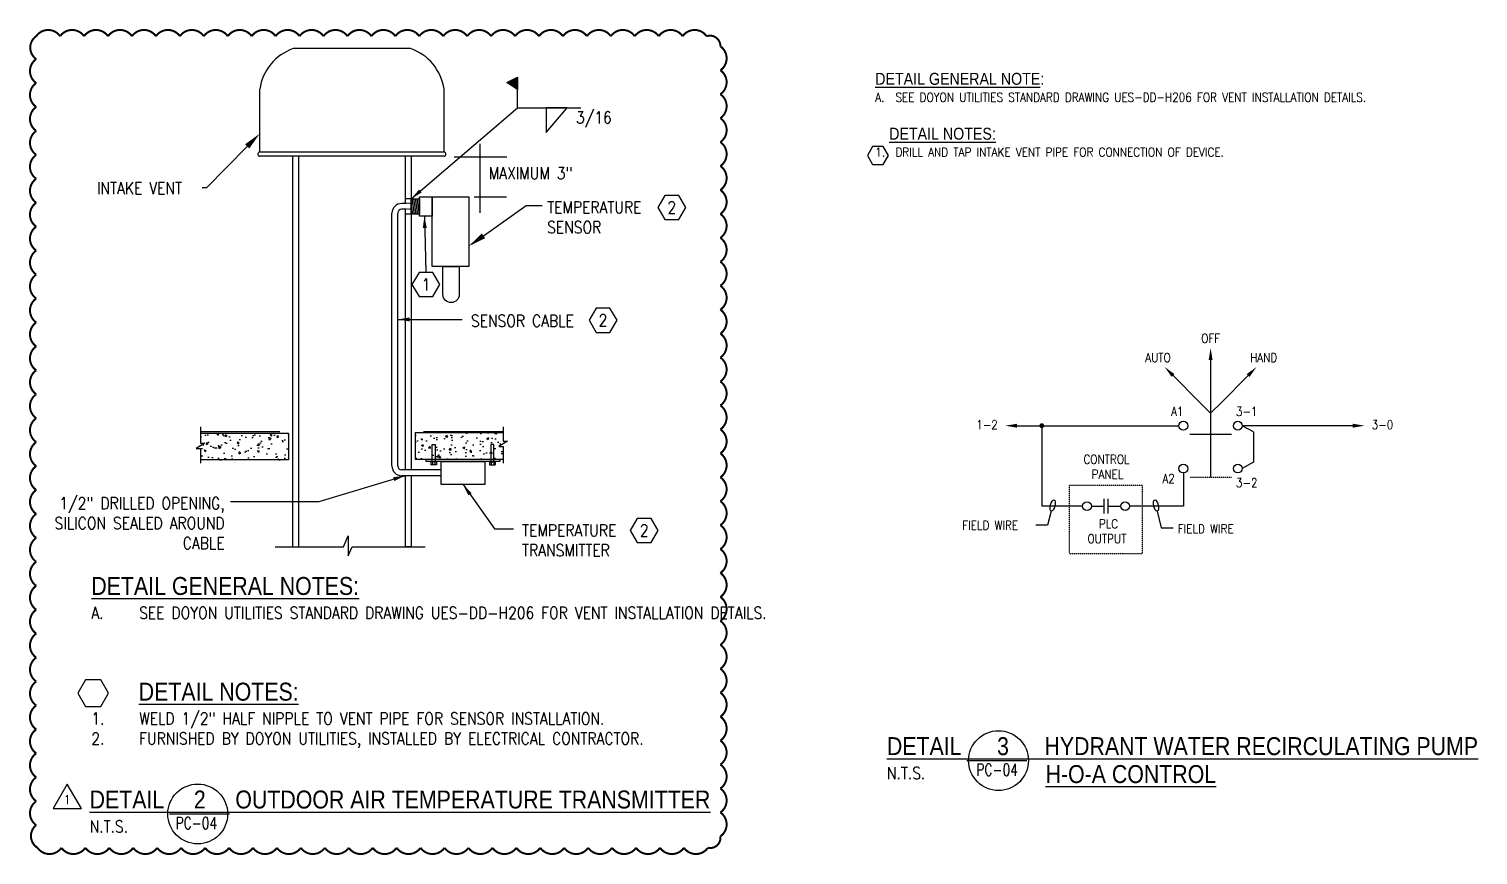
# Model space of a CAD drawing. Header units: inches. Extents: x 10198 to 13598, y 8611 to 9216.
# Drawn here: x 10936 to 11662, y 8796 to 9210 of the extents above; entities that cross this region are included whole.
import ezdxf
from ezdxf import colors
from ezdxf.entities.mleader import LeaderData, LeaderLine
from ezdxf.enums import TextEntityAlignment as Align
from ezdxf.math import Vec2, Vec3

# ---------------------------------------------------------------- set-up
doc = ezdxf.new("R2010")
doc.units = ezdxf.units.IN
doc.header["$LTSCALE"] = 0.1
doc.header["$MEASUREMENT"] = 0
for name, pattern in [('DASHED2', [0.375, 0.25, -0.125]), ('HIDDEN', [0.375, 0.25, -0.125]), ('HIDDEN2', [0.1875, 0.125, -0.0625])]:
    doc.linetypes.add(name, pattern=pattern)
doc.layers.get('0').update_dxf_attribs({"lineweight": 18})
doc.layers.add('AMMENDMENT NO. 1', color=200, linetype='Continuous', lineweight=18)
for name, color, linetype in [('DT-DIMM', 153, 'Continuous'), ('DT-HVSH', 34, 'Continuous'), ('DT-MDSH', 187, 'Continuous'), ('DT-MDSO', 201, 'Continuous'), ('DT-MDSO @ 48', 201, 'Continuous'), ('DT-TEXT', 141, 'Continuous'), ('DT-TEXT @ 48', 141, 'Continuous'), ('E-POWR-CIRC', 90, 'Continuous'), ('E-POWR-CIRC @ 48', 90, 'Continuous'), ('E-POWR-IDEN', 71, 'Continuous'), ('E-POWR-IDEN @ 48', 71, 'Continuous')]:
    doc.layers.add(name, color=color, linetype=linetype)
doc.styles.add('Note', font='romans.shx', dxfattribs={"width": 0.75})
doc.styles.add('RomanS', font='romans.shx', dxfattribs={"width": 0.85})
doc.styles.get("Standard").update_dxf_attribs({"font": 'romans.shx', "width": 0.85})
doc.dimstyles.new('FH_Arrow_Leader', dxfattribs={"dimscale": 96, "dimtxt": 0.09375, "dimasz": 0.125, "dimexe": 0.0625, "dimexo": 0.0625, "dimgap": 0.09, "dimtad": 0, "dimtih": 1, "dimtoh": 1, "dimdec": 4, "dimzin": 0, "dimdsep": 46, "dimlunit": 4, "dimtxsty": 'RomanS', "dimcen": 0.09, "dimadec": 0, "dimazin": 0, "dimtfac": 1, "dimtdec": 4, "dimtofl": 0, "dimtmove": 0, "dimatfit": 3, "dimfxl": 1, "dimtolj": 1, "dimtzin": 0, "dimarcsym": 0})

# ---------------------------------------------------------------- blocks, each defined once
blk = doc.blocks.new('ELL')
blk.add_ellipse((0, 0), major_axis=(-1, 0), ratio=0.397545)
blk = doc.blocks.new('Anno_Hexagon')
at = {"color": 0, "linetype": 'ByBlock', "lineweight": -2}
blk.add_lwpolyline([(1.17, 0), (0.58, 1.01), (-0.58, 1.01), (-1.17, 0), (-0.58, -1.01), (0.58, -1.01)], close=True, dxfattribs=at)
at = {"color": 0, "linetype": 'ByBlock', "lineweight": -2, "style": 'Note', "width": 0.85}
blk.add_attdef('ID', text='', height=1, dxfattribs=at).set_placement((0, 0), align=Align.MIDDLE)
blk = doc.blocks.new('Hexagon')
at = {"color": 0, "linetype": 'ByBlock', "lineweight": -2}
blk.add_lwpolyline([(-0.09, -0.103), (-0.166, 0.029), (-0.319, 0.029), (-0.396, -0.103), (-0.319, -0.236), (-0.166, -0.236)], close=True, dxfattribs=at)
blk = doc.blocks.new('Anno_Revision_A')
at = {"color": 0, "linetype": 'ByBlock', "lineweight": -2}
blk.add_lwpolyline([(1.18, -0.68), (0, 1.36), (-1.18, -0.68)], close=True, dxfattribs=at)
at = {"color": 0, "linetype": 'ByBlock', "lineweight": -2, "style": 'RomanS'}
blk.add_attdef('REVISION', text='', height=0.75, dxfattribs=at).set_placement((0, 0.06), align=Align.MIDDLE)

msp = doc.modelspace()

# ---------------------------------------------------------------- hatches: boundary and pattern name
at = {"layer": 'DT-MDSH'}
h = msp.add_hatch(dxfattribs=at)
h.set_pattern_fill('AR-CONC', color=256, scale=1.43964, angle=57, style=0)
h.set_pattern_definition([(107, (-176660.526, -36147.639), (6.3815824, 8.16805297), [1.07973, -11.87703]), (52, (-176660.526, -36147.639), (-10.1697724, 4.22255824), [0.863784, -9.501624]), (157.4514, (-176659.994, -36146.959), (-3.7881803, 12.39061406), [0.91762927, -10.0939223]), (103.1842, (-176662.94, -36146.071), (10.3665174, 11.5878861), [1.619595, -17.815545]), (153.6356, (-176662.077, -36145.105), (-4.4327983, 18.9228689), [1.376444, -15.140881]), (48.1842, (-176662.94, -36146.071), (-4.4328131, 18.9228654), [1.295676, -14.252436]), (78, (-176661.553, -36145.256), (9.54140837, 4.05008756), [1.07973, -11.87703]), (23, (-176661.553, -36145.256), (-6.8475465, 8.62353615), [0.863784, -9.501624]), (128.4514, (-176660.758, -36144.918), (2.69387174, 12.6736215), [0.91762927, -10.0939223]), (94.5, (-176660.5257, -36147.6392), (-3.92396262, 2.75698402), [0, -9.3864528, 0, -9.645588, 0, -9.537615]), (64.5, (-176660.5257, -36147.639), (-2.69937618, 6.26877839), [0, -5.4994248, 0, -9.1705068, 0, -3.635091]), (24.5, (-176662.274, -36150.3317), (4.4579409, 6.26843589), [0, -3.5991, 0, -11.229192, 0, -14.900274]), (14.5, (-176663.058, -36151.539), (3.36401903, 7.82620202), [0, -4.67883, 0, -7.4573352, 0, -10.581354])])
h.paths.add_polyline_path([(11065.74526, 9007.26534), (11065.74526, 8993.94547), (11021.56364, 8993.94547), (11021.56364, 9007.26534)])
h = msp.add_hatch(dxfattribs=at)
h.set_pattern_fill('AR-CONC', color=256, scale=1.43964, style=0)
h.set_pattern_definition([(50, (-176675.8135, -36181.376), (10.3259645, -0.90340484), [1.07973, -11.87703]), (355, (-176675.813, -36181.376), (-1.9975197, 10.82885883), [0.863784, -9.501624]), (100.4514, (-176674.953, -36181.452), (8.32845246, 9.9254474), [0.91762927, -10.0939223]), (46.1842, (-176675.813, -36178.497), (15.364429, -2.3828779), [1.619595, -17.815545]), (96.6356, (-176674.533, -36178.696), (13.4557782, 14.0237905), [1.376444, -15.140881]), (351.1842, (-176675.813, -36178.497), (13.4557672, 14.023801), [1.295676, -14.252436]), (21, (-176674.374, -36179.217), (8.5933127, -5.7962626), [1.07973, -11.87703]), (326, (-176674.374, -36179.217), (3.50286484, 10.4395501), [0.863784, -9.501624]), (71.4514, (-176673.658, -36179.7), (12.09618105, 4.64327804), [0.91762927, -10.0939223]), (37.5, (-176675.8135, -36181.3763), (0.17505814, 4.79247308), [0, -9.3864528, 0, -9.645588, 0, -9.537615]), (7.5, (-176675.8135, -36181.3763), (3.78725429, 5.67810877), [0, -5.4994248, 0, -9.1705068, 0, -3.635091]), (327.5, (-176679.024, -36181.3763), (7.68512132, -0.324708955), [0, -3.5991, 0, -11.229192, 0, -14.900274]), (317.5, (-176680.4635, -36181.376), (8.39578137, 1.44115137), [0, -4.67883, 0, -7.4573352, 0, -10.581354])])
h.paths.add_polyline_path([(11129.20409, 8994.18486), (11173.20743, 8994.18486), (11173.20743, 9007.50473), (11129.20409, 9007.50473)])

# ---------------------------------------------------------------- linework, layer by layer
at = {"layer": 'AMMENDMENT NO. 1', "const_width": 1}
msp.add_lwpolyline([(10939.25131, 9206.24135, -0.52056705), (10951.25131, 9206.24135, -0.52056705), (10963.25131, 9206.24135, -0.52056705), (10975.25131, 9206.24135, -0.52056705), (10987.25131, 9206.24135, -0.52056705), (10999.25131, 9206.24135, -0.52056705), (11011.25131, 9206.24135, -0.52056705), (11023.25131, 9206.24135, -0.52056705), (11035.25131, 9206.24135, -0.52056705), (11047.25131, 9206.24135, -0.52056705), (11059.25131, 9206.24135, -0.52056705), (11071.25131, 9206.24135, -0.52056705), (11083.25131, 9206.24135, -0.52056705), (11095.25131, 9206.24135, -0.52056705), (11107.25131, 9206.24135, -0.52056705), (11119.25131, 9206.24135, -0.52056705), (11131.25131, 9206.24135, -0.52056705), (11143.25131, 9206.24135, -0.52056705), (11155.25131, 9206.24135, -0.52056705), (11167.25131, 9206.24135, -0.52056705), (11179.25131, 9206.24135, -0.52056705), (11191.25131, 9206.24135, -0.52056705), (11203.25131, 9206.24135, -0.52056705), (11215.25131, 9206.24135, -0.52056705), (11227.25131, 9206.24135, -0.52056705), (11239.25131, 9206.24135, -0.52056705), (11251.25131, 9206.24135, -0.52056705), (11263.25131, 9206.24135, -0.52056705), (11275.25131, 9206.24135, -0.52056705), (11282.16078, 9201.15083, -0.52056705), (11282.16078, 9189.15083, -0.52056705), (11282.16078, 9177.15083, -0.52056705), (11282.16078, 9165.15083, -0.52056705), (11282.16078, 9153.15083, -0.52056705), (11282.16078, 9141.15083, -0.52056705), (11282.16078, 9129.15083, -0.52056705), (11282.16078, 9117.15083, -0.52056705), (11282.16078, 9105.15083, -0.52056705), (11282.16078, 9093.15083, -0.52056705), (11282.16078, 9081.15083, -0.52056705), (11282.16078, 9069.15083, -0.52056705), (11282.16078, 9057.15083, -0.52056705), (11282.16078, 9045.15083, -0.52056705), (11282.16078, 9033.15083, -0.52056705), (11282.16078, 9021.15083, -0.52056705), (11282.16078, 9009.15083, -0.52056705), (11282.16078, 8997.15083, -0.52056705), (11282.16078, 8985.15083, -0.52056705), (11282.16078, 8973.15083, -0.52056705), (11282.16078, 8961.15083, -0.52056705), (11282.16078, 8949.15083, -0.52056705), (11282.16078, 8937.15083, -0.52056705), (11282.16078, 8925.15083, -0.52056705), (11282.16078, 8913.15083, -0.52056705), (11282.16078, 8901.15083, -0.52056705), (11282.16078, 8889.15083, -0.52056705), (11282.16078, 8877.15083, -0.52056705), (11282.16078, 8865.15083, -0.52056705), (11282.16078, 8853.15083, -0.52056705), (11282.16078, 8841.15083, -0.52056705), (11282.16078, 8829.15083, -0.52056705), (11282.16078, 8817.15083, -0.52056705), (11282.16078, 8805.15083, -0.52056705), (11275.89385, 8799.41776, -0.52056705), (11263.89385, 8799.41776, -0.52056705), (11251.89385, 8799.41776, -0.52056705), (11239.89385, 8799.41776, -0.52056705), (11227.89385, 8799.41776, -0.52056705), (11215.89385, 8799.41776, -0.52056705), (11203.89385, 8799.41776, -0.52056705), (11191.89385, 8799.41776, -0.52056705), (11179.89385, 8799.41776, -0.52056705), (11167.89385, 8799.41776, -0.52056705), (11155.89385, 8799.41776, -0.52056705), (11143.89385, 8799.41776, -0.52056705), (11131.89385, 8799.41776, -0.52056705), (11119.89385, 8799.41776, -0.52056705), (11107.89385, 8799.41776, -0.52056705), (11095.89385, 8799.41776, -0.52056705), (11083.89385, 8799.41776, -0.52056705), (11071.89385, 8799.41776, -0.52056705), (11059.89385, 8799.41776, -0.52056705), (11047.89385, 8799.41776, -0.52056705), (11035.89385, 8799.41776, -0.52056705), (11023.89385, 8799.41776, -0.52056705), (11011.89385, 8799.41776, -0.52056705), (10999.89385, 8799.41776, -0.52056705), (10987.89385, 8799.41776, -0.52056705), (10975.89385, 8799.41776, -0.52056705), (10963.89385, 8799.41776, -0.52056705), (10951.89385, 8799.41776, -0.52056705), (10939.89385, 8799.41776, -0.52056705), (10939.25131, 8810.77522, -0.52056705), (10939.25131, 8822.77522, -0.52056705), (10939.25131, 8834.77522, -0.52056705), (10939.25131, 8846.77522, -0.52056705), (10939.25131, 8858.77522, -0.52056705), (10939.25131, 8870.77522, -0.52056705), (10939.25131, 8882.77522, -0.52056705), (10939.25131, 8894.77522, -0.52056705), (10939.25131, 8906.77522, -0.52056705), (10939.25131, 8918.77522, -0.52056705), (10939.25131, 8930.77522, -0.52056705), (10939.25131, 8942.77522, -0.52056705), (10939.25131, 8954.77522, -0.52056705), (10939.25131, 8966.77522, -0.52056705), (10939.25131, 8978.77522, -0.52056705), (10939.25131, 8990.77522, -0.52056705), (10939.25131, 9002.77522, -0.52056705), (10939.25131, 9014.77522, -0.52056705), (10939.25131, 9026.77522, -0.52056705), (10939.25131, 9038.77522, -0.52056705), (10939.25131, 9050.77522, -0.52056705), (10939.25131, 9062.77522, -0.52056705), (10939.25131, 9074.77522, -0.52056705), (10939.25131, 9086.77522, -0.52056705), (10939.25131, 9098.77522, -0.52056705), (10939.25131, 9110.77522, -0.52056705), (10939.25131, 9122.77522, -0.52056705), (10939.25131, 9134.77522, -0.52056705), (10939.25131, 9146.77522, -0.52056705), (10939.25131, 9158.77522, -0.52056705), (10939.25131, 9170.77522, -0.52056705), (10939.25131, 9182.77522, -0.52056705), (10939.25131, 9194.77522, -0.52056705)], format="xyb", close=True, dxfattribs=at)
at = {"layer": 'DT-DIMM'}
for p, q in [((11093.30834, 8950.24228), (11095.51948, 8955.79045)), ((11095.51948, 8955.79045), (11095.54982, 8945.84997)), ((11058.97302, 8950.24228), (11093.30834, 8950.24228)), ((11095.54982, 8945.84997), (11097.60566, 8950.24228)), ((11097.60566, 8950.24228), (11134.22097, 8950.24228))]:
    msp.add_line(p, q, dxfattribs=at)
at = {"layer": 'DT-HVSH'}
for p, q in [((11021.56364, 9010.47981), (11021.56364, 9002.17939)), ((11021.56364, 9008.1131), (11061.3914, 9008.1131)), ((11021.56364, 9007.26534), (11065.74526, 9007.26534)), ((11065.74526, 9007.26534), (11065.74526, 8993.94547)), ((11133.36493, 9008.1131), (11173.20743, 9008.1131)), ((11173.20743, 9010.47533), (11173.20743, 9003.24731)), ((11021.56364, 8999.49887), (11021.56364, 8992.14535)), ((11173.20743, 9000.56679), (11173.20743, 8992.14535)), ((11065.74526, 8993.94547), (11021.56364, 8993.94547))]:
    msp.add_line(p, q, dxfattribs=at)
for points in [[(11173.20743, 9007.50473), (11129.20409, 9007.50473), (11129.20409, 8994.18486), (11173.20743, 8994.18486)], [(11021.56364, 9002.17939), (11023.84476, 9002.17939), (11019.42317, 8999.49887), (11021.56364, 8999.49887)], [(11173.20743, 9003.24731), (11175.48855, 9003.24731), (11171.06695, 9000.56679), (11173.20743, 9000.56679)]]:
    msp.add_lwpolyline(points, dxfattribs=at)
at = {"layer": 'DT-MDSO'}
for p, q in [((11126.89723, 9200.04194), (11068.05211, 9200.04194)), ((11180.43671, 9170.29345), (11180.43671, 9185.64221)), ((11051.28958, 9148.15593), (11051.28958, 9179.69231)), ((11143.65977, 9148.15593), (11143.65977, 9179.69231)), ((11180.43671, 9170.29345), (11212.19315, 9170.29345)), ((11143.65977, 9148.15593), (11051.28958, 9148.15593)), ((11143.65977, 9146.03508), (11051.28958, 9146.03508)), ((11067.711, 9146.03508), (11067.711, 8950.24228)), ((11070.77343, 9146.03508), (11070.77343, 8950.24228)), ((11124.17591, 9146.03508), (11124.17591, 9122.35787)), ((11127.23834, 9146.03508), (11127.23834, 8988.8372)), ((11124.17591, 9122.35787), (11122.44979, 9122.35787)), ((11127.23834, 9124.76158), (11124.17591, 9124.76158)), ((11127.97976, 9117.06862), (11127.23834, 9122.26176)), ((11128.80685, 9117.06862), (11127.70854, 9124.76158)), ((11129.63394, 9117.06862), (11128.53562, 9124.76158)), ((11130.46102, 9117.06862), (11129.36271, 9124.76158)), ((11131.28811, 9117.06862), (11130.1898, 9124.76158)), ((11131.28811, 9122.86183), (11131.01689, 9124.76158)), ((11117.56476, 8990.8367), (11117.56476, 9117.47283)), ((11120.45029, 8990.8367), (11120.45029, 9117.47283)), ((11124.17591, 9119.47233), (11122.44979, 9119.47233)), ((11124.17591, 9119.47233), (11124.17591, 8988.8372)), ((11127.23834, 9117.06862), (11124.17591, 9117.06862)), ((11139.88499, 8992.98251), (11136.99842, 8992.98251)), ((11139.88499, 8992.91623), (11136.99842, 8992.91623)), ((11136.99842, 8992.91623), (11136.99842, 8991.43497)), ((11139.88499, 8991.43497), (11136.99842, 8991.43497)), ((11137.80549, 8992.91623), (11137.80549, 8991.43497)), ((11139.07791, 8992.91623), (11139.07791, 8991.43497)), ((11139.88499, 8992.91623), (11139.88499, 8991.43497)), ((11166.45364, 8992.98251), (11169.34021, 8992.98251)), ((11166.45364, 8992.91623), (11169.34021, 8992.91623)), ((11166.45364, 8992.91623), (11166.45364, 8991.43497)), ((11166.45364, 8991.43497), (11169.34021, 8991.43497)), ((11167.26072, 8992.91623), (11167.26072, 8991.43497)), ((11168.53314, 8992.91623), (11168.53314, 8991.43497)), ((11169.34021, 8992.91623), (11169.34021, 8991.43497)), ((11142.24182, 8988.8372), (11122.44979, 8988.8372)), ((11142.24182, 8985.95166), (11122.44979, 8985.95166)), ((11124.17591, 8985.95166), (11124.17591, 8950.24228)), ((11127.23834, 8985.95166), (11127.23834, 8950.24228)), ((11067.711, 8950.24228), (11070.77343, 8950.24228)), ((11127.23834, 8950.24228), (11124.17591, 8950.24228))]:
    msp.add_line(p, q, dxfattribs=at)
at = {"layer": 'DT-MDSO', "linetype": 'HIDDEN2', "ltscale": 0.5}
for p, q in [((11127.23834, 9122.35787), (11124.17591, 9122.35787)), ((11127.23834, 9119.47233), (11124.17591, 9119.47233))]:
    msp.add_line(p, q, dxfattribs=at)
at = {"layer": 'DT-MDSO'}
for points in [[(11180.43671, 9179.47253), (11175.17815, 9183.02897), (11180.43671, 9185.64221)], [(11194.88562, 9157.9541), (11205.40274, 9170.29345), (11194.88562, 9170.29345)], [(11127.23834, 9124.76158), (11131.28811, 9124.76158), (11131.28811, 9117.06862), (11127.23834, 9117.06862)], [(11131.28811, 9125.7232), (11137.65139, 9125.7232), (11137.65139, 9116.107), (11131.28811, 9116.107)], [(11137.65139, 9125.7232), (11156.05942, 9125.7232), (11156.05942, 9090.7552), (11137.65139, 9090.7552)], [(11139.15928, 8992.98251), (11137.72413, 8992.98251), (11137.72413, 9001.5812), (11139.15928, 9001.5812)], [(11167.17936, 8992.98251), (11168.6145, 8992.98251), (11168.6145, 9001.5812), (11167.17936, 9001.5812)], [(11134.64159, 8992.98251), (11134.64159, 8994.18486), (11171.69704, 8994.18486), (11171.69704, 8992.98251)], [(11142.24182, 8981.47749), (11142.24182, 8992.98251), (11164.09682, 8992.98251), (11164.09682, 8981.47749)]]:
    msp.add_lwpolyline(points, close=True, dxfattribs=at)
msp.add_lwpolyline([(11143.11769, 9090.7552), (11151.24638, 9090.7552), (11151.24638, 9076.71602, -0.414213562), (11147.24638, 9072.71602), (11147.11769, 9072.71602, -0.414213562), (11143.11769, 9076.71602)], format="xyb", close=True, dxfattribs=at)
for centre, radius, start, end in [((11076.42028, 9176.07017), 25.39039, 109.24327689, 171.79831769), ((11118.52907, 9176.07017), 25.39039, 8.20168231, 70.75672311), ((11051.39442, 9147.09551), 1.06559, 95.64617491, 264.35382509), ((11143.55493, 9147.09551), 1.06559, 275.64617491, 84.35382509), ((11122.44979, 9117.47283), 4.88504, 90, 180), ((11122.44979, 9117.47283), 1.9995, 90, 180), ((11137.0017, 8992.94937), 0.0333, 95.64617438, 264.35382562), ((11139.88171, 8992.94937), 0.0333, 275.64617438, 84.35382562), ((11166.45692, 8992.94937), 0.0333, 95.64617438, 264.35382562), ((11169.33694, 8992.94937), 0.0333, 275.64617438, 84.35382562), ((11122.44979, 8990.8367), 4.88504, 180, 270), ((11122.44979, 8990.8367), 1.9995, 180, 270)]:
    msp.add_arc(centre, radius, start, end, dxfattribs=at)
msp.add_solid([(11180.43671, 9185.64221), (11180.43671, 9179.47253), (11175.17815, 9183.02897)], dxfattribs=at)
at = {"layer": 'DT-TEXT'}
for p, q in [((11405.65188, 8843.12866), (11435.67499, 8843.12866)), ((11006.0631, 8816.38223), (11036.08621, 8816.38223))]:
    msp.add_line(p, q, dxfattribs=at)
for centre in [(11421.54914, 8843.12866), (11020.19573, 8816.38223)]:
    msp.add_circle(centre, 15, dxfattribs=at)
at = {"layer": 'E-POWR-CIRC'}
for p, q in [((11527.84906, 9017.2805), (11527.84906, 8985.24237)), ((11443.24844, 9010.99417), (11443.24844, 8970.68128)), ((11549.28655, 9007.84496), (11543.7001, 9010.99417)), ((11549.28655, 9007.84496), (11549.28655, 8992.65264)), ((11549.28655, 8992.65264), (11543.7001, 8989.50342)), ((11514.20248, 8987.29898), (11514.20248, 8970.68128)), ((11463.69802, 8970.68128), (11443.24844, 8970.68128)), ((11468.10679, 8970.65776), (11474.45559, 8970.65776)), ((11476.45431, 8970.65776), (11482.80311, 8970.65776)), ((11514.20248, 8970.68128), (11487.21188, 8970.68128))]:
    msp.add_line(p, q, dxfattribs=at)
at = {"layer": 'E-POWR-CIRC', "const_width": 1.22469}
msp.add_lwpolyline([(11442.63609, 9010.99417, 1), (11443.86079, 9010.99417, 1)], format="xyb", close=True, dxfattribs=at)
at = {"layer": 'E-POWR-IDEN'}
for p, q in [((11161.68012, 9117.72312), (11161.68012, 9152.35688)), ((11148.7054, 9145.78534), (11175.18804, 9145.78534)), ((11158.69378, 9125.7232), (11175.0103, 9125.7232)), ((11517.37266, 9006.73312), (11538.32546, 9006.73312)), ((11474.45559, 8966.99102), (11474.45559, 8974.3245)), ((11476.45431, 8966.99102), (11476.45431, 8974.3245))]:
    msp.add_line(p, q, dxfattribs=at)
at = {"layer": 'E-POWR-IDEN', "linetype": 'DASHED2'}
msp.add_line((11517.37266, 8985.24237), (11538.32546, 8985.24237), dxfattribs=at)
msp.add_lwpolyline([(11456.90851, 8946.90001), (11493.74329, 8946.90001), (11493.74329, 8980.94894), (11456.90851, 8980.94894)], close=True, dxfattribs=at)
at = {"layer": 'E-POWR-IDEN'}
for centre in [(11514.20248, 9010.99417), (11541.49565, 9010.99417), (11514.20248, 8989.50342), (11541.49565, 8989.50342), (11465.90234, 8970.65776), (11485.00756, 8970.65776)]:
    msp.add_circle(centre, 2.20445, dxfattribs=at)

# ---------------------------------------------------------------- block references
at = {"layer": 'E-POWR-IDEN', "xscale": 6, "yscale": 6, "zscale": 6}
msp.add_blockref('Anno_Revision_A', (10954.79214, 8823.17414), dxfattribs=at).add_auto_attribs({'REVISION': '1'})
at = {"layer": 'E-POWR-IDEN @ 48'}
for name, p, xscale, yscale, zscale in [('Anno_Hexagon', (11361.07433, 9146.41352), 4.5, 4.5, 4.5), ('Hexagon', (10980.03899, 8882.17612), 50.37480315007269, 50.37480315007269, 50.37480315007269)]:
    msp.add_blockref(name, p, dxfattribs=dict(at, xscale=xscale, yscale=yscale, zscale=zscale))
at = {"layer": 'E-POWR-IDEN @ 48', "xscale": 5.998499998822808, "yscale": 5.998499998822808, "zscale": 5.998499998822808}
for p, values in [((11257.81138, 9120.40289), {'ID': '2'}), ((11134.58728, 9081.80962), {'ID': '1'}), ((11223.32953, 9063.83699), {'ID': '2'}), ((11243.97376, 8958.49076), {'ID': '2'})]:
    msp.add_blockref('Anno_Hexagon', p, dxfattribs=at).add_auto_attribs(values)

# ---------------------------------------------------------------- texts
at = {"layer": 'DT-TEXT', "char_height": 4.5, "width": 24192, "attachment_point": 1, "style": 'RomanS'}
for s, insert in [('\\A1;{\\fArial|b0|i0|c0|p34;\\H2x;\\LDETAIL      3      HYDRANT WATER RECIRCULATING PUMP\\P\\Fromans|c0;\\H0.66667x;\\lN.T.S.\\P} ', (11365.60768, 8854.87269)), ('\\A1;{\\fArial|b0|i0|c0|p34;\\H2x;\\LH-O-A CONTROL\\P\\Fromans|c0;\\H0.66667x;\\l\\P} ', (11445.13862, 8840.87269)), ('\\A1;{\\fArial|b0|i0|c0|p34;\\H2x;\\LDETAIL     2     OUTDOOR AIR TEMPERATURE TRANSMITTER\\P\\Fromans|c0;\\H0.66667x;\\lN.T.S.\\P} ', (10966.0189, 8828.12626))]:
    msp.add_mtext(s, dxfattribs=dict(at, insert=insert))
at = {"layer": 'DT-TEXT @ 48', "char_height": 6.0002995, "width": 28.8027741, "attachment_point": 1, "style": 'RomanS'}
for insert in [(11406.98005, 8841.55591), (11005.62664, 8814.80948)]:
    msp.add_mtext('\\pi3.4723;{\\W0.75;PC-04}', dxfattribs=dict(at, insert=insert))
at = {"layer": 'E-POWR-IDEN @ 48', "style": 'RomanS', "width": 0.85}
msp.add_text('MAXIMUM 3"', height=5.9985, dxfattribs=at).set_placement((11166.04919, 9134.59592))
at = {"layer": 'E-POWR-IDEN @ 48', "style": 'RomanS'}
for s, insert, char_height, width, attachment_point in [('{\\fArial|b0|i0|c0|p34;\\H1.7779x;\\LDETAIL GENERAL NOTE\\l:\\P\\pi-10.125,l10.125,t10.125;\\Fromans|c0;\\H0.74996x;A.^ISEE DOYON UTILITIES STANDARD DRAWING UES-DD-H206 FOR VENT INSTALLATION DETAILS.\\H2.0893x; \\H0.47864x;\\P\\pi0,l0,tz;\\A1;\\H1.9425x; \\H0.68642x;\\P  \\fArial|b0|i0|c0|p34;\\LDETAIL NOTES:\\H1.5321x; \\H0.6527x;\\P\\pi-10.125,l10.125,t10.125;\\Fromans|c0;\\H0.74999x;\\l1.^IDRILL AND TAP INTAKE VENT PIPE FOR CONNECTION OF DEVICE.\\H1.6524x; }', (11359.76919, 9187.87769), 3.375, 279.4225738, 1), ('3/16', (11227.68331, 9168.50416), 6, 26.7764658, 3), ('\\A1;INTAKE VENT', (10969.68559, 9133.06133), 5.9985, 75.2916451, 1), ('\\A1;TEMPERATURE SENSOR', (11195.35588, 9123.46369), 5.9985, 45.885874, 1), ('OFF', (11523.12713, 9057.01657), 4.498875, 65.1474879, 1), ('AUTO', (11495.11526, 9047.41012), 4.498875, 65.1474879, 1), ('HAND', (11547.66308, 9047.41012), 4.498875, 65.1474879, 1), ('A1', (11508.0503, 9020.37814), 4.498875, 65.1474879, 1), ('3-1', (11540.57194, 9020.37814), 4.498875, 65.1474879, 1), ('1-2', (11410.41607, 9013.73879), 4.498875, 65.1474879, 1), ('3-0', (11608.59255, 9013.73879), 4.498875, 65.1474879, 1), ('\\pi9.8673;CONTROL\\P\\pi13.965;PANEL', (11454.25243, 8996.38844), 4.498875, 44.6820215, 1), ('A2', (11503.69881, 8986.7235), 4.498875, 65.1474879, 1), ('3-2', (11540.57194, 8984.66301), 4.498875, 65.1474879, 1), ('\\A1;1/2" DRILLED OPENING, SILICON SEALED AROUND CABLE', (11033.67977, 8949.11499), 5.9985, 93.7799383, 9), ('FIELD WIRE', (11403.35705, 8963.34207), 4.498875, 65.1474879, 1), ('\\pi17.606;PLC\\P\\pi11.87;OUTPUT', (11454.25243, 8964.0613), 4.498875, 44.6820215, 1), ('\\A1;TEMPERATURE TRANSMITTER', (11182.7691, 8961.54538), 6, 77.2352147, 1), ('FIELD WIRE', (11511.38426, 8961.54697), 4.498875, 65.1474879, 1), ('\\A1;\\pt23.988;{\\fArial|b0|i0|c0|p34;\\H0.75038x;\\LDETAIL GENERAL NOTES:\\P\\pi-23.988,l23.988;\\Fromans|c0;\\H0.6665x;\\lA.^ISEE DOYON UTILITIES STANDARD DRAWING UES-DD-H206 FOR VENT INSTALLATION DETAILS.}', (10966.87947, 8935.16672), 11.99400075, 341.376, 1), ('\\A1;\\pt23.988;{\\fArial|b0|i0|c0|p34;\\H0.75038x;        \\LDETAIL NOTES:\\P\\pi-23.988,l23.988;\\Fromans|c0;\\H0.6665x;\\l1.^IWELD 1/2" HALF NIPPLE TO VENT PIPE FOR SENSOR INSTALLATION.\\H1.6903x; \\H0.59159x;\\P2.^IFURNISHED BY DOYON UTILITIES, INSTALLED BY ELECTRICAL CONTRACTOR.\\H1.2698x; }', (10966.87947, 8882.18206), 11.99400075, 341.376, 1)]:
    msp.add_mtext(s, dxfattribs=dict(at, insert=insert, char_height=char_height, width=width, attachment_point=attachment_point))
at = {"layer": 'E-POWR-IDEN @ 48', "insert": (11157.14086, 9066.53125), "char_height": 6, "attachment_point": 1, "style": 'RomanS'}
msp.add_mtext('\\A1;SENSOR CABLE', dxfattribs=at)

# ---------------------------------------------------------------- leaders
at = {"layer": 'DT-MDSO @ 48'}
msp.add_leader([(11127.23834, 9124.76158), (11180.43671, 9170.29345)], dimstyle='FH_Arrow_Leader', override={"dimscale": 48, "dimgap": 0.09, "dimtad": 0}, dxfattribs=at)
at = {"layer": 'E-POWR-CIRC @ 48', "linetype": 'HIDDEN'}
ml = msp.add_multileader_mtext('Standard', dxfattribs=at)
ml.set_content('')
ml.set_leader_properties()
ml.build(insert=Vec2(0, 0))
ml.multileader.update_dxf_attribs({"dogleg_length": 0.125, "arrow_head_size": 5.9985, "scale": 48})
ctx = ml.context
ctx.base_point, ctx.scale, ctx.char_height, ctx.arrow_head_size, ctx.landing_gap_size, ctx.plane_origin, ctx.plane_x_axis, ctx.plane_y_axis = Vec3(11527.84906, 9017.2805), 48, 4.49888, 5.9985, 4.31892, Vec3(20478.87241, -2588.30256), Vec3(-0.002344097, -0.999997253), Vec3(0.999997253, -0.002344097)
ctx.text_align_type = 2
notes = []
notes.append((ctx, [(0, (1, 1, 0), (11527.86754, 9025.16286), (-0.002344097, -0.999997253), 7.88238, [(0, [(11527.84924, 9049.92456)], 0, [])])]))
ctx.mtext, ml.multileader.dxf.content_type = None, 0
ml = msp.add_multileader_mtext('Standard', dxfattribs=at)
ml.set_content('')
ml.set_leader_properties()
ml.build(insert=Vec2(0, 0))
ml.multileader.update_dxf_attribs({"dogleg_length": 0.125, "arrow_head_size": 5.9985, "scale": 48})
ctx = ml.context
ctx.base_point, ctx.scale, ctx.char_height, ctx.arrow_head_size, ctx.landing_gap_size, ctx.plane_origin, ctx.plane_x_axis, ctx.plane_y_axis = Vec3(11527.84906, 9017.2805), 48, 4.49888, 5.9985, 4.31892, Vec3(13376.59935, -5520.41269), Vec3(0.707106781, -0.707106781), Vec3(0.707106781, 0.707106781)
ctx.text_align_type = 2
notes.append((ctx, [(0, (1, 1, 0), (11522.27538, 9022.85419), (0.707106781, -0.707106781), 7.88238, [(0, [(11504.82027, 9040.41726)], 0, [])])]))
ctx.mtext, ml.multileader.dxf.content_type = None, 0
at = {"layer": 'E-POWR-CIRC @ 48'}
ml = msp.add_multileader_mtext('Standard', dxfattribs=at)
ml.set_content('')
ml.set_leader_properties()
ml.build(insert=Vec2(0, 0))
ml.multileader.update_dxf_attribs({"dogleg_length": 0.125, "arrow_head_size": 5.9985, "scale": 48})
ctx = ml.context
ctx.base_point, ctx.scale, ctx.char_height, ctx.arrow_head_size, ctx.landing_gap_size, ctx.plane_origin, ctx.plane_x_axis, ctx.plane_y_axis = Vec3(11527.84906, 9017.2805), 48, 4.49888, 5.9985, 4.31892, Vec3(9679.09877, -5520.41269), Vec3(0.707106781, 0.707106781), Vec3(-0.707106781, 0.707106781)
notes.append((ctx, [(0, (1, 1, 0), (11533.42275, 9022.85419), (-0.707106781, -0.707106781), 7.88238, [(0, [(11550.87785, 9040.41726)], 0, [])])]))
ctx.mtext, ml.multileader.dxf.content_type = None, 0
ml = msp.add_multileader_mtext('Standard', dxfattribs=at)
ml.set_content('')
ml.set_leader_properties()
ml.build(insert=Vec2(0, 0))
ml.multileader.update_dxf_attribs({"dogleg_length": 0.125, "arrow_head_size": 5.9985, "scale": 48})
ctx = ml.context
ctx.base_point, ctx.scale, ctx.char_height, ctx.arrow_head_size, ctx.landing_gap_size, ctx.plane_origin = Vec3(11511.99803, 9010.99417), 48, 4.49888, 5.9985, 4.31892, Vec3(23076.06109, 32.69528)
ctx.text_align_type = 2
notes.append((ctx, [(0, (1, 1, 0), (11505.05476, 9010.99417), (1, 0), 6.94326, [(0, [(11424.88819, 9010.99417)], 0, [])])]))
ctx.mtext, ml.multileader.dxf.content_type = None, 0
ml = msp.add_multileader_mtext('Standard', dxfattribs=at)
ml.set_content('')
ml.set_leader_properties()
ml.build(insert=Vec2(0, 0))
ml.multileader.update_dxf_attribs({"dogleg_length": 0.125, "arrow_head_size": 5.9985, "scale": 48})
ctx = ml.context
ctx.base_point, ctx.scale, ctx.char_height, ctx.arrow_head_size, ctx.landing_gap_size, ctx.plane_origin = Vec3(11543.7001, 9010.99417), 48, 4.49888, 5.9985, 4.31892, Vec3(-20.36296, 32.69528)
notes.append((ctx, [(0, (1, 1, 0), (11550.64336, 9010.99417), (-1, 0), 6.94326, [(0, [(11605.03128, 9010.99417)], 0, [])])]))
ctx.mtext, ml.multileader.dxf.content_type = None, 0
at = {"layer": 'E-POWR-IDEN @ 48'}
for points in [[(11133.81922, 9116.107), (11134.58728, 9087.87029)], [(11124.17591, 8985.95166), (11080.8679, 8972.87843), (11036.70086, 8972.87843)]]:
    msp.add_leader(points, dimstyle='FH_Arrow_Leader', override={"dimscale": 48, "dimgap": 0.09, "dimtad": 0}, dxfattribs=at)
at = {"layer": 'E-POWR-IDEN @ 48', "annotation_type": 0, "has_hookline": 1, "hookline_direction": 0}
for points, text_width in [([(11120.45029, 9064.28125), (11152.82086, 9064.28125)], 57.31429), ([(11153.16932, 8981.47749), (11168.93284, 8959.29538), (11178.4491, 8959.29538)], 51.72857)]:
    msp.add_leader(points, dimstyle='FH_Arrow_Leader', override={"dimscale": 48, "dimgap": 0.09, "dimtad": 0}, dxfattribs=dict(at, text_width=text_width))
at = {"layer": 'E-POWR-IDEN @ 48'}
ml = msp.add_multileader_mtext('Standard', dxfattribs=at)
ml.set_content('')
ml.set_leader_properties()
ml.build(insert=Vec2(0, 0))
ml.multileader.update_dxf_attribs({"dogleg_length": 0.125, "arrow_head_size": 9, "scale": 48})
ctx = ml.context
ctx.base_point, ctx.scale, ctx.char_height, ctx.arrow_head_size, ctx.landing_gap_size, ctx.plane_origin = Vec3(11022.38218, 9130.28299), 48, 5.9985, 9, 5.75856, Vec3(-4235.39557, -2985.97399)
notes.append((ctx, [(0, (1, 1, 0), (11024.55442, 9130.28299), (-1, 0), 2.17224, [(0, [(11051.28958, 9157.38934)], 0, [])])]))
ctx.mtext, ml.multileader.dxf.content_type = None, 0
ml = msp.add_multileader_mtext('Standard', dxfattribs=at)
ml.set_content('')
ml.set_leader_properties()
ml.build(insert=Vec2(0, 0))
ml.multileader.update_dxf_attribs({"dogleg_length": 0.125, "arrow_head_size": 9, "scale": 48})
ctx = ml.context
ctx.base_point, ctx.scale, ctx.char_height, ctx.arrow_head_size, ctx.landing_gap_size, ctx.plane_origin = Vec3(11192.87365, 9121.34064), 48, 5.9985, 9, 5.75856, Vec3(-4226.4541, -2989.89425)
notes.append((ctx, [(0, (1, 1, 0), (11184.87565, 9121.34064), (1, 0), 7.998, [(0, [(11156.05942, 9101.00589)], 0, [])])]))
ctx.mtext, ml.multileader.dxf.content_type = None, 0
ml = msp.add_multileader_mtext('Standard', dxfattribs=at)
ml.set_content('')
ml.set_leader_properties()
ml.set_arrow_properties(name='ELL')
ml.build(insert=Vec2(0, 0))
ml.multileader.update_dxf_attribs({"dogleg_length": 0.125, "arrow_head_size": 2.87928, "scale": 48})
ctx = ml.context
ctx.base_point, ctx.scale, ctx.char_height, ctx.arrow_head_size, ctx.landing_gap_size, ctx.plane_origin = Vec3(11440.1777, 8961.18334), 48, 4.49888, 2.87928, 4.31892, Vec3(23346.6121, -17.06225)
ctx.text_align_type = 2
notes.append((ctx, [(0, (1, 1, 0), (11446.1762, 8961.18334), (-1, 0), 5.9985, [(0, [(11448.71188, 8970.99145)], 0, [])])]))
ctx.mtext, ml.multileader.dxf.content_type = None, 0
ml = msp.add_multileader_mtext('Standard', dxfattribs=at)
ml.set_content('')
ml.set_leader_properties()
ml.set_arrow_properties(name='ELL')
ml.build(insert=Vec2(0, 0))
ml.multileader.update_dxf_attribs({"dogleg_length": 0.125, "arrow_head_size": 2.87928, "scale": 48})
ctx = ml.context
ctx.base_point, ctx.scale, ctx.char_height, ctx.arrow_head_size, ctx.landing_gap_size, ctx.plane_origin = Vec3(11509.00465, 8959.86089), 48, 4.49888, 2.87928, 4.31892, Vec3(-397.42976, -17.06225)
notes.append((ctx, [(0, (1, 1, 0), (11503.00615, 8959.86089), (1, 0), 5.9985, [(0, [(11500.47046, 8970.99145)], 0, [])])]))
ctx.mtext, ml.multileader.dxf.content_type = None, 0
for ctx, leaders in notes:
    for number, flags, end, landing, length, lines in leaders:
        leader = LeaderData()
        leader.index, (leader.has_last_leader_line, leader.has_dogleg_vector, leader.attachment_direction) = number, flags
        leader.last_leader_point, leader.dogleg_vector, leader.dogleg_length = Vec3(end), Vec3(landing), length
        for number, points, colour, breaks in lines:
            line = LeaderLine()
            line.index, line.vertices, line.color, line.breaks = number, Vec3.list(points), colors.encode_raw_color(colour), breaks
            leader.lines.append(line)
        ctx.leaders.append(leader)

doc.saveas('drawing.dxf')
